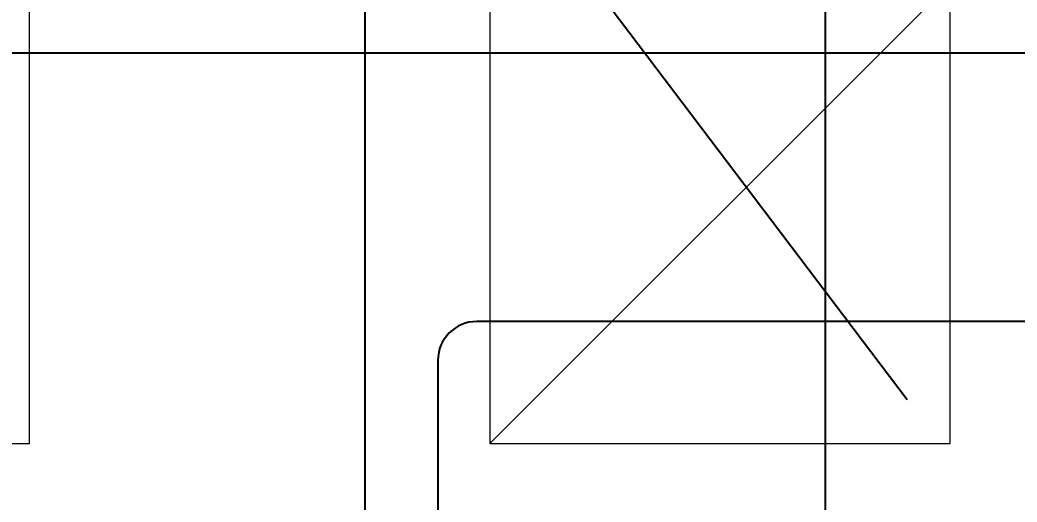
# Model space of a CAD drawing. Header units: millimetres. Extents: x -92759 to 184353, y -15225 to 86714.
# Drawn here: x 70182 to 71482, y 62539 to 63168 of the extents above; entities that cross this region are included whole.
import ezdxf

# ---------------------------------------------------------------- set-up
doc = ezdxf.new("R2010")
doc.units = ezdxf.units.MM
doc.linetypes.add('IDA - Center 2', pattern=[1950, 450, -300, 900, -300])
for name, color, linetype in [('0-1', 9, 'Continuous'), ('A-_FURT----_E', 9, 'Continuous'), ('A-PATT-CONC', 8, 'Continuous'), ('E-legend', 1, 'Continuous'), ('E-LIGHT----E', 1, 'Continuous'), ('M-_SANIFIXR_E', 9, 'Continuous')]:
    doc.layers.add(name, color=color, linetype=linetype)
doc.layers.add('HFI 9MM FPB', color=94, linetype='Continuous', lineweight=5)
doc.styles.add('Simplex', font='simplex_.ttf', dxfattribs={"width": 0.7, "height": 450})

# ---------------------------------------------------------------- blocks, each defined once
blk = doc.blocks.new('Steelcase_AM_Table_Conference_Groupwork_Training_NonFlip - 30D x 60W-8499871-2ND STOREY Copy 1')
at = {"layer": 'A-_FURT----_E', "color": 8}
for p, q in [((694.8, 317.5), (-727.6, 317.5)), ((-778.4, 266.7), (-778.4, -393.7))]:
    blk.add_line(p, q, dxfattribs=at)
blk.add_arc((-727.6, 266.7), 50.8, 90, 180, dxfattribs=at)
blk = doc.blocks.new('1599_FURN_RHH_BLK8 _NEW__2ND STY_dwg-10261561-BLK8_RHH_2ND STOREY PLAN')
at = {"layer": '0-1', "linetype": 'IDA - Center 2'}
blk.add_line((-19957, -15352.7), (-18031, -17900.1), dxfattribs=at)
at = {"layer": 'A-_FURT----_E'}
blk.add_blockref('Steelcase_AM_Table_Conference_Groupwork_Training_NonFlip - 30D x 60W-8499871-2ND STOREY Copy 1', (-18795.3, -16884.4), dxfattribs=at)
blk = doc.blocks.new('A$C3019c3af')
at = {"layer": 'M-_SANIFIXR_E'}
blk.add_blockref('1599_FURN_RHH_BLK8 _NEW__2ND STY_dwg-10261561-BLK8_RHH_2ND STOREY PLAN', (7599.8, 46600.1), dxfattribs=at)
blk = doc.blocks.new('RCP_B8L2')
at = {"layer": 'A-PATT-CONC'}
h = blk.add_hatch(dxfattribs=at)
h.set_pattern_fill('ANSI37', color=256, scale=189, angle=45)
h.set_pattern_definition([(90, (-380624.3, -151102.3), (-600.075, 0), []), (180, (-380624.3, -151102.3), (-6e-14, -600.075), [])])
h.paths.add_polyline_path([(-383624.3, -151102.3), (-380624.3, -151102.3), (-380624.3, -158302.3), (-383624.3, -158302.3)])
at = {"layer": 'HFI 9MM FPB'}
h = blk.add_hatch(dxfattribs=at)
h.set_pattern_fill('ANSI33', color=256, scale=50)
h.set_pattern_definition([(45, (-581589.02, -147239), (-224.5064, 224.5064), []), (45, (-581364.5, -147239), (-224.5064, 224.5064), [158.75, -79.375])])
h.paths.add_polyline_path([(-383624.3, -151102.3), (-380624.3, -151102.3), (-380624.3, -158302.3), (-383624.3, -158302.3)], flags=16)
h.paths.add_polyline_path([(-379718.1, -150277.3), (-379718.1, -158677.3), (-380218.1, -158677.3), (-380218.1, -159127.3), (-384468.1, -159127.3), (-384468.1, -149827.3), (-382168.1, -149827.3), (-382168.1, -150277.3)])
blk = doc.blocks.new('L20')
at = {"layer": 'E-LIGHT----E', "lineweight": 5}
blk.add_line((-300, -300), (300, 300), dxfattribs=at)
blk.add_lwpolyline([(-300, -300), (300, -300), (300, 300), (-300, 300)], close=True, dxfattribs=at)
at = {"layer": 'E-LIGHT----E', "lineweight": 5, "style": 'Simplex', "width": 0.7}
blk.add_text('L20', height=350, dxfattribs=at).set_placement((-673.7, 394.3))
blk = doc.blocks.new('EL_B8_L2_R4')
at = {"layer": 'E-legend', "color": 0}
for p in [(-20406.2, -16425.8), (-19206.2, -16425.8)]:
    blk.add_blockref('L20', p, dxfattribs=at)

msp = doc.modelspace()

# ---------------------------------------------------------------- block references
at = {"layer": '0-1'}
msp.add_blockref('A$C3019c3af', (82701.1, 32741.2), dxfattribs=at)
at = {"layer": 'A-PATT-CONC'}
msp.add_blockref('RCP_B8L2', (452619.1, 220318.5), dxfattribs=at)
at = {"layer": 'E-legend', "color": 7}
msp.add_blockref('EL_B8_L2_R4', (90301.1, 79341.2), dxfattribs=at)

doc.saveas('drawing.dxf')
